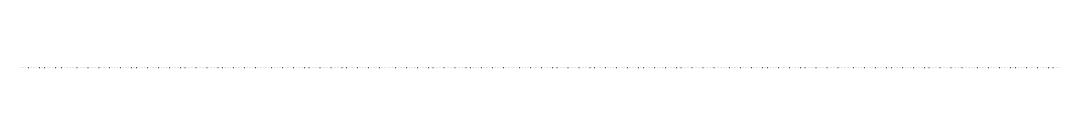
# Model space of a CAD drawing. Header units: millimetres. Extents: x 479 to 2532, y 4247 to 4247.
import ezdxf

# ---------------------------------------------------------------- set-up
doc = ezdxf.new("R2010")
doc.units = ezdxf.units.MM
doc.linetypes.add('ACAD_ISO07W100', pattern=[3, 0, -3])
doc.layers.add('pontilhado', color=7, linetype='ACAD_ISO07W100')

msp = doc.modelspace()

# ---------------------------------------------------------------- linework, layer by layer
at = {"layer": 'pontilhado'}
msp.add_lwpolyline([(478.9, 4247), (558.9, 4247), (638.9, 4247), (2531.7, 4247)], dxfattribs=at)

doc.saveas('drawing.dxf')
